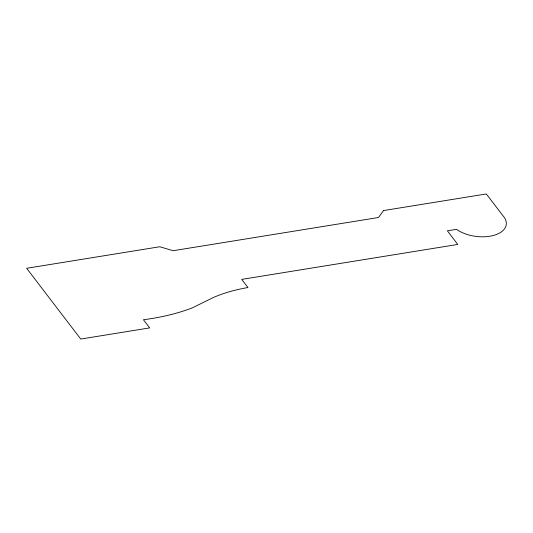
<?xml version="1.0" encoding="UTF-8"?>
<svg xmlns="http://www.w3.org/2000/svg" width="533" height="533" viewBox="0 0 533 533"><rect width="100%" height="100%" fill="white"/><g stroke="black" fill="none" stroke-linecap="round" stroke-linejoin="round"><path stroke-width="0.8" d="M383.54 210.568L378.51 217.497L173.132 250.71L159.773 246.752L26.65 268.286L80.743 339.048L149.693 327.902L143.45 319.733A172.299 94.094 7.2 0 0 192.226 307.914L213.247 297.561A131.105 71.595 7.2 0 1 247.965 287.54L241.722 279.379L457.76 244.44L447.36 230.829L456.554 229.343A28.535 15.584 7.2 0 0 494.111 235.266A28.535 15.584 7.2 0 0 502.952 215.725L486.309 193.952L383.54 210.568"/></g></svg>
